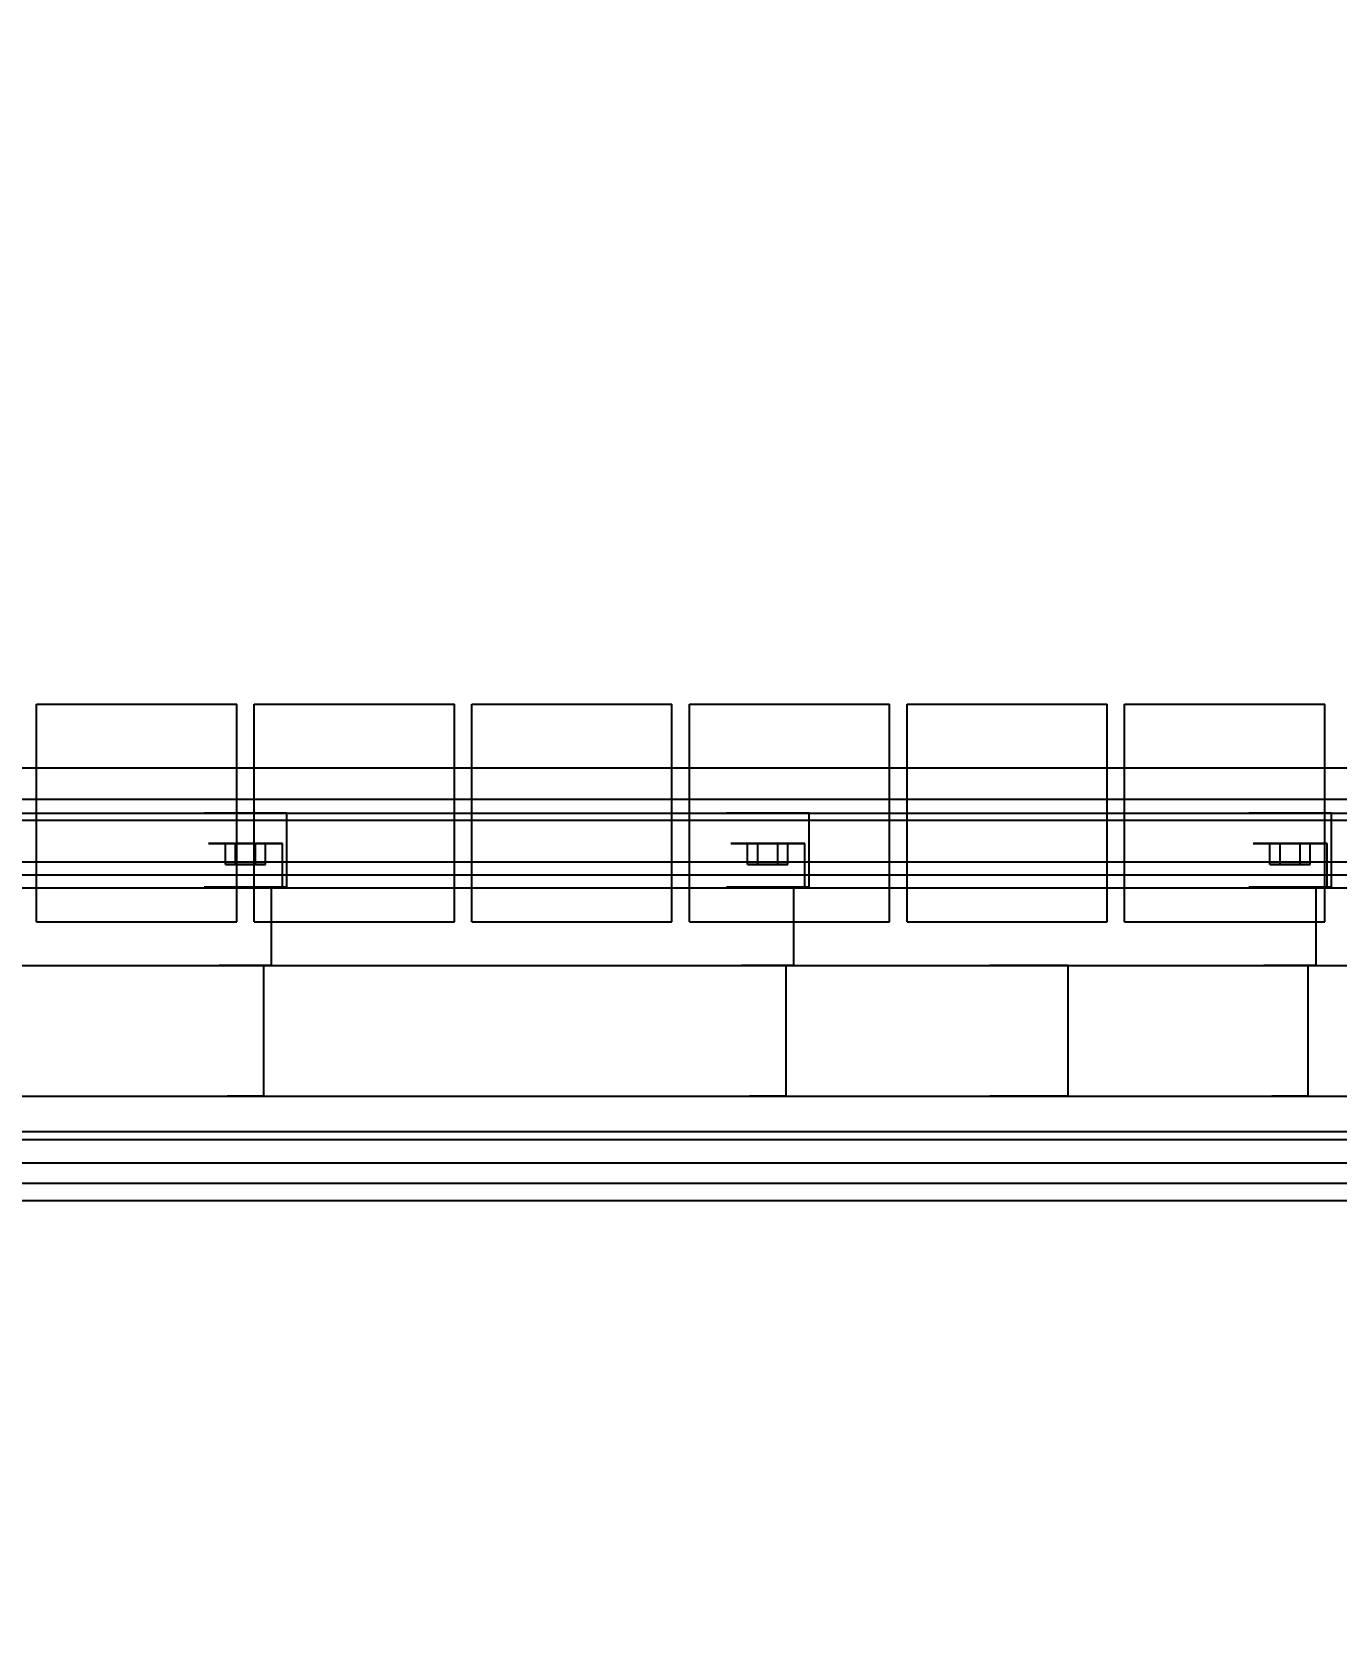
# Model space of a CAD drawing. Header units: millimetres. Extents: x -201 to 3037, y -406 to 3230.
# Drawn here: x 430.5 to 580.4, y 1274.4 to 1459.2 of the extents above; entities that cross this region are included whole.
import ezdxf

# ---------------------------------------------------------------- set-up
doc = ezdxf.new("R2010")
doc.units = ezdxf.units.MM
for name, color, linetype in [('DIM', 5, 'Continuous'), ('HIDDEN', 8, 'Continuous'), ('VISIBLE', 7, 'Continuous')]:
    doc.layers.add(name, color=color, linetype=linetype)
doc.styles.add('OpenSansCondensed-Light', font='OpenSansCondensed-Light.ttf')
doc.dimstyles.new('EZDXF', dxfattribs={"dimtxt": 0.25, "dimasz": 0.175, "dimexe": 0.375, "dimexo": 0.125, "dimgap": 0.1, "dimtad": 1, "dimlfac": 100, "dimzin": 12, "dimdsep": 46, "dimtxsty": 'OpenSansCondensed-Light', "dimblk": 'ARCHTICK', "dimcen": 2.5, "dimazin": 3, "dimtfac": 0.5, "dimtmove": 2, "dimatfit": 3})

# ---------------------------------------------------------------- blocks, each defined once
blk = doc.blocks.new('_ARCHTICK')
at = {"color": 0, "linetype": 'BYBLOCK', "const_width": 0.15}
blk.add_lwpolyline([(-0.5, -0.5), (0.5, 0.5)], dxfattribs=at)

msp = doc.modelspace()

# ---------------------------------------------------------------- linework, layer by layer
at = {"layer": 'HIDDEN'}
for points in [[(431, 1357), (431, 1382)], [(431, 1382), (454, 1382)], [(454, 1357), (454, 1382)], [(456, 1357), (456, 1382)], [(456, 1382), (479, 1382)], [(479, 1357), (479, 1382)], [(481, 1357), (481, 1382)], [(481, 1382), (504, 1382)], [(504, 1357), (504, 1382)], [(506, 1357), (506, 1382)], [(506, 1382), (529, 1382)], [(529, 1357), (529, 1382)], [(531, 1357), (531, 1382)], [(531, 1382), (554, 1382)], [(554, 1357), (554, 1382)], [(556, 1357), (556, 1382)], [(556, 1382), (579, 1382)], [(579, 1357), (579, 1382)], [(90, 1374.7), (1140, 1374.7)], [(431, 1374.7), (454, 1374.7)], [(456, 1374.7), (479, 1374.7)], [(481, 1374.7), (504, 1374.7)], [(506, 1374.7), (529, 1374.7)], [(531, 1374.7), (554, 1374.7)], [(556, 1374.7), (579, 1374.7)], [(90, 1371.1), (1140, 1371.1)], [(135, 1369.5), (1195, 1369.5)], [(135, 1369.5), (1195, 1369.5)], [(135, 1369.5), (1195, 1369.5)], [(431, 1371.1), (454, 1371.1)], [(431, 1369.5), (454, 1369.5)], [(459.75, 1369.5), (459.63, 1369.5), (459.28, 1369.5), (458.71, 1369.5), (457.96, 1369.5), (457.06, 1369.5), (456.06, 1369.5), (455, 1369.5), (453.94, 1369.5), (452.94, 1369.5), (452.04, 1369.5), (451.29, 1369.5), (450.72, 1369.5), (450.37, 1369.5), (450.25, 1369.5)], [(450.25, 1369.5), (450.37, 1369.5), (450.72, 1369.5), (451.29, 1369.5), (452.04, 1369.5), (452.94, 1369.5), (453.94, 1369.5), (455, 1369.5), (456.06, 1369.5), (457.06, 1369.5), (457.96, 1369.5), (458.71, 1369.5), (459.28, 1369.5), (459.63, 1369.5), (459.75, 1369.5)], [(459.75, 1369.5), (459.63, 1369.5), (459.28, 1369.5), (458.71, 1369.5), (457.96, 1369.5), (457.06, 1369.5), (456.06, 1369.5), (455, 1369.5), (453.94, 1369.5), (452.94, 1369.5), (452.04, 1369.5), (451.29, 1369.5), (450.72, 1369.5), (450.37, 1369.5), (450.25, 1369.5)], [(450.25, 1369.5), (450.37, 1369.5), (450.72, 1369.5), (451.29, 1369.5), (452.04, 1369.5), (452.94, 1369.5), (453.94, 1369.5), (455, 1369.5), (456.06, 1369.5), (457.06, 1369.5), (457.96, 1369.5), (458.71, 1369.5), (459.28, 1369.5), (459.63, 1369.5), (459.75, 1369.5)], [(456, 1371.1), (479, 1371.1)], [(456, 1369.5), (479, 1369.5)], [(459.75, 1361), (459.75, 1369.5)], [(459.75, 1361), (459.75, 1369.5)], [(481, 1371.1), (504, 1371.1)], [(481, 1369.5), (504, 1369.5)], [(506, 1371.1), (529, 1371.1)], [(506, 1369.5), (529, 1369.5)], [(519.75, 1369.5), (519.63, 1369.5), (519.28, 1369.5), (518.71, 1369.5), (517.96, 1369.5), (517.06, 1369.5), (516.06, 1369.5), (515, 1369.5), (513.94, 1369.5), (512.94, 1369.5), (512.04, 1369.5), (511.29, 1369.5), (510.72, 1369.5), (510.37, 1369.5), (510.25, 1369.5)], [(510.25, 1369.5), (510.37, 1369.5), (510.72, 1369.5), (511.29, 1369.5), (512.04, 1369.5), (512.94, 1369.5), (513.94, 1369.5), (515, 1369.5), (516.06, 1369.5), (517.06, 1369.5), (517.96, 1369.5), (518.71, 1369.5), (519.28, 1369.5), (519.63, 1369.5), (519.75, 1369.5)], [(519.75, 1369.5), (519.63, 1369.5), (519.28, 1369.5), (518.71, 1369.5), (517.96, 1369.5), (517.06, 1369.5), (516.06, 1369.5), (515, 1369.5), (513.94, 1369.5), (512.94, 1369.5), (512.04, 1369.5), (511.29, 1369.5), (510.72, 1369.5), (510.37, 1369.5), (510.25, 1369.5)], [(510.25, 1369.5), (510.37, 1369.5), (510.72, 1369.5), (511.29, 1369.5), (512.04, 1369.5), (512.94, 1369.5), (513.94, 1369.5), (515, 1369.5), (516.06, 1369.5), (517.06, 1369.5), (517.96, 1369.5), (518.71, 1369.5), (519.28, 1369.5), (519.63, 1369.5), (519.75, 1369.5)], [(519.75, 1361), (519.75, 1369.5)], [(519.75, 1361), (519.75, 1369.5)], [(531, 1371.1), (554, 1371.1)], [(531, 1369.5), (554, 1369.5)], [(556, 1371.1), (579, 1371.1)], [(556, 1369.5), (579, 1369.5)], [(579.75, 1369.5), (579.63, 1369.5), (579.28, 1369.5), (578.71, 1369.5), (577.96, 1369.5), (577.06, 1369.5), (576.06, 1369.5), (575, 1369.5), (573.94, 1369.5), (572.94, 1369.5), (572.04, 1369.5), (571.29, 1369.5), (570.72, 1369.5), (570.37, 1369.5), (570.25, 1369.5)], [(570.25, 1369.5), (570.37, 1369.5), (570.72, 1369.5), (571.29, 1369.5), (572.04, 1369.5), (572.94, 1369.5), (573.94, 1369.5), (575, 1369.5), (576.06, 1369.5), (577.06, 1369.5), (577.96, 1369.5), (578.71, 1369.5), (579.28, 1369.5), (579.63, 1369.5), (579.75, 1369.5)], [(579.75, 1369.5), (579.63, 1369.5), (579.28, 1369.5), (578.71, 1369.5), (577.96, 1369.5), (577.06, 1369.5), (576.06, 1369.5), (575, 1369.5), (573.94, 1369.5), (572.94, 1369.5), (572.04, 1369.5), (571.29, 1369.5), (570.72, 1369.5), (570.37, 1369.5), (570.25, 1369.5)], [(570.25, 1369.5), (570.37, 1369.5), (570.72, 1369.5), (571.29, 1369.5), (572.04, 1369.5), (572.94, 1369.5), (573.94, 1369.5), (575, 1369.5), (576.06, 1369.5), (577.06, 1369.5), (577.96, 1369.5), (578.71, 1369.5), (579.28, 1369.5), (579.63, 1369.5), (579.75, 1369.5)], [(579.75, 1361), (579.75, 1369.5)], [(579.75, 1361), (579.75, 1369.5)], [(135, 1368.7), (1195, 1368.7)], [(135, 1368.7), (1195, 1368.7)], [(135, 1368.7), (1195, 1368.7)], [(431, 1368.7), (454, 1368.7)], [(456, 1368.7), (479, 1368.7)], [(481, 1368.7), (504, 1368.7)], [(506, 1368.7), (529, 1368.7)], [(531, 1368.7), (554, 1368.7)], [(556, 1368.7), (579, 1368.7)], [(459.25, 1366), (459.14, 1366), (458.83, 1366), (458.32, 1366), (457.65, 1366), (456.84, 1366), (455.95, 1366), (455, 1366), (454.05, 1366), (453.16, 1366), (452.35, 1366), (451.68, 1366), (451.17, 1366), (450.86, 1366), (450.75, 1366)], [(450.75, 1366), (450.86, 1366), (451.17, 1366), (451.68, 1366), (452.35, 1366), (453.16, 1366), (454.05, 1366), (455, 1366), (455.95, 1366), (456.84, 1366), (457.65, 1366), (458.32, 1366), (458.83, 1366), (459.14, 1366), (459.25, 1366)], [(459.25, 1366), (459.14, 1366), (458.83, 1366), (458.32, 1366), (457.65, 1366), (456.84, 1366), (455.95, 1366), (455, 1366), (454.05, 1366), (453.16, 1366), (452.35, 1366), (451.68, 1366), (451.17, 1366), (450.86, 1366), (450.75, 1366)], [(450.75, 1366), (450.86, 1366), (451.17, 1366), (451.68, 1366), (452.35, 1366), (453.16, 1366), (454.05, 1366), (455, 1366), (455.95, 1366), (456.84, 1366), (457.65, 1366), (458.32, 1366), (458.83, 1366), (459.14, 1366), (459.25, 1366)], [(452.69, 1366), (453.85, 1366)], [(453.85, 1366), (452.69, 1366)], [(452.69, 1363.6), (452.69, 1366)], [(452.69, 1366), (453.85, 1366)], [(453.85, 1366), (452.69, 1366)], [(452.69, 1363.6), (452.69, 1366)], [(453.85, 1366), (456.15, 1366)], [(456.15, 1366), (453.85, 1366)], [(453.85, 1363.6), (453.85, 1366)], [(453.85, 1363.6), (453.85, 1366)], [(453.85, 1366), (456.15, 1366)], [(456.15, 1366), (453.85, 1366)], [(453.85, 1363.6), (453.85, 1366)], [(453.85, 1363.6), (453.85, 1366)], [(457.31, 1366), (456.15, 1366)], [(456.15, 1366), (457.31, 1366)], [(456.15, 1363.6), (456.15, 1366)], [(456.15, 1363.6), (456.15, 1366)], [(457.31, 1366), (456.15, 1366)], [(456.15, 1366), (457.31, 1366)], [(456.15, 1363.6), (456.15, 1366)], [(456.15, 1363.6), (456.15, 1366)], [(457.31, 1363.6), (457.31, 1366)], [(457.31, 1363.6), (457.31, 1366)], [(459.25, 1361), (459.25, 1366)], [(459.25, 1361), (459.25, 1366)], [(519.25, 1366), (519.14, 1366), (518.83, 1366), (518.32, 1366), (517.65, 1366), (516.84, 1366), (515.95, 1366), (515, 1366), (514.05, 1366), (513.16, 1366), (512.35, 1366), (511.68, 1366), (511.17, 1366), (510.86, 1366), (510.75, 1366)], [(510.75, 1366), (510.86, 1366), (511.17, 1366), (511.68, 1366), (512.35, 1366), (513.16, 1366), (514.05, 1366), (515, 1366), (515.95, 1366), (516.84, 1366), (517.65, 1366), (518.32, 1366), (518.83, 1366), (519.14, 1366), (519.25, 1366)], [(519.25, 1366), (519.14, 1366), (518.83, 1366), (518.32, 1366), (517.65, 1366), (516.84, 1366), (515.95, 1366), (515, 1366), (514.05, 1366), (513.16, 1366), (512.35, 1366), (511.68, 1366), (511.17, 1366), (510.86, 1366), (510.75, 1366)], [(510.75, 1366), (510.86, 1366), (511.17, 1366), (511.68, 1366), (512.35, 1366), (513.16, 1366), (514.05, 1366), (515, 1366), (515.95, 1366), (516.84, 1366), (517.65, 1366), (518.32, 1366), (518.83, 1366), (519.14, 1366), (519.25, 1366)], [(512.69, 1366), (513.85, 1366)], [(513.85, 1366), (512.69, 1366)], [(512.69, 1363.6), (512.69, 1366)], [(512.69, 1366), (513.85, 1366)], [(513.85, 1366), (512.69, 1366)], [(512.69, 1363.6), (512.69, 1366)], [(513.85, 1366), (516.15, 1366)], [(516.15, 1366), (513.85, 1366)], [(513.85, 1363.6), (513.85, 1366)], [(513.85, 1363.6), (513.85, 1366)], [(513.85, 1366), (516.15, 1366)], [(516.15, 1366), (513.85, 1366)], [(513.85, 1363.6), (513.85, 1366)], [(513.85, 1363.6), (513.85, 1366)], [(517.31, 1366), (516.15, 1366)], [(516.15, 1366), (517.31, 1366)], [(516.15, 1363.6), (516.15, 1366)], [(516.15, 1363.6), (516.15, 1366)], [(517.31, 1366), (516.15, 1366)], [(516.15, 1366), (517.31, 1366)], [(516.15, 1363.6), (516.15, 1366)], [(516.15, 1363.6), (516.15, 1366)], [(517.31, 1363.6), (517.31, 1366)], [(517.31, 1363.6), (517.31, 1366)], [(519.25, 1361), (519.25, 1366)], [(519.25, 1361), (519.25, 1366)], [(579.25, 1366), (579.14, 1366), (578.83, 1366), (578.32, 1366), (577.65, 1366), (576.84, 1366), (575.95, 1366), (575, 1366), (574.05, 1366), (573.16, 1366), (572.35, 1366), (571.68, 1366), (571.17, 1366), (570.86, 1366), (570.75, 1366)], [(570.75, 1366), (570.86, 1366), (571.17, 1366), (571.68, 1366), (572.35, 1366), (573.16, 1366), (574.05, 1366), (575, 1366), (575.95, 1366), (576.84, 1366), (577.65, 1366), (578.32, 1366), (578.83, 1366), (579.14, 1366), (579.25, 1366)], [(579.25, 1366), (579.14, 1366), (578.83, 1366), (578.32, 1366), (577.65, 1366), (576.84, 1366), (575.95, 1366), (575, 1366), (574.05, 1366), (573.16, 1366), (572.35, 1366), (571.68, 1366), (571.17, 1366), (570.86, 1366), (570.75, 1366)], [(570.75, 1366), (570.86, 1366), (571.17, 1366), (571.68, 1366), (572.35, 1366), (573.16, 1366), (574.05, 1366), (575, 1366), (575.95, 1366), (576.84, 1366), (577.65, 1366), (578.32, 1366), (578.83, 1366), (579.14, 1366), (579.25, 1366)], [(572.69, 1366), (573.85, 1366)], [(573.85, 1366), (572.69, 1366)], [(572.69, 1363.6), (572.69, 1366)], [(572.69, 1366), (573.85, 1366)], [(573.85, 1366), (572.69, 1366)], [(572.69, 1363.6), (572.69, 1366)], [(573.85, 1366), (576.15, 1366)], [(576.15, 1366), (573.85, 1366)], [(573.85, 1363.6), (573.85, 1366)], [(573.85, 1363.6), (573.85, 1366)], [(573.85, 1366), (576.15, 1366)], [(576.15, 1366), (573.85, 1366)], [(573.85, 1363.6), (573.85, 1366)], [(573.85, 1363.6), (573.85, 1366)], [(577.31, 1366), (576.15, 1366)], [(576.15, 1366), (577.31, 1366)], [(576.15, 1363.6), (576.15, 1366)], [(576.15, 1363.6), (576.15, 1366)], [(577.31, 1366), (576.15, 1366)], [(576.15, 1366), (577.31, 1366)], [(576.15, 1363.6), (576.15, 1366)], [(576.15, 1363.6), (576.15, 1366)], [(577.31, 1363.6), (577.31, 1366)], [(577.31, 1363.6), (577.31, 1366)], [(579.25, 1361), (579.25, 1366)], [(579.25, 1361), (579.25, 1366)], [(135, 1363.9), (1195, 1363.9)], [(135, 1363.9), (1195, 1363.9)], [(135, 1363.9), (1195, 1363.9)], [(431, 1363.9), (454, 1363.9)], [(456, 1363.9), (479, 1363.9)], [(481, 1363.9), (504, 1363.9)], [(506, 1363.9), (529, 1363.9)], [(531, 1363.9), (554, 1363.9)], [(556, 1363.9), (579, 1363.9)], [(135, 1362.4), (1195, 1362.4)], [(135, 1362.4), (1195, 1362.4)], [(135, 1362.4), (1195, 1362.4)], [(431, 1362.4), (454, 1362.4)], [(453.85, 1363.6), (452.69, 1363.6)], [(452.69, 1363.6), (453.85, 1363.6)], [(453.85, 1363.6), (452.69, 1363.6)], [(452.69, 1363.6), (453.85, 1363.6)], [(456.15, 1363.6), (453.85, 1363.6)], [(453.85, 1363.6), (456.15, 1363.6)], [(456.15, 1363.6), (453.85, 1363.6)], [(453.85, 1363.6), (456.15, 1363.6)], [(456, 1362.4), (479, 1362.4)], [(456.15, 1363.6), (457.31, 1363.6)], [(457.31, 1363.6), (456.15, 1363.6)], [(456.15, 1363.6), (457.31, 1363.6)], [(457.31, 1363.6), (456.15, 1363.6)], [(481, 1362.4), (504, 1362.4)], [(506, 1362.4), (529, 1362.4)], [(513.85, 1363.6), (512.69, 1363.6)], [(512.69, 1363.6), (513.85, 1363.6)], [(513.85, 1363.6), (512.69, 1363.6)], [(512.69, 1363.6), (513.85, 1363.6)], [(516.15, 1363.6), (513.85, 1363.6)], [(513.85, 1363.6), (516.15, 1363.6)], [(516.15, 1363.6), (513.85, 1363.6)], [(513.85, 1363.6), (516.15, 1363.6)], [(516.15, 1363.6), (517.31, 1363.6)], [(517.31, 1363.6), (516.15, 1363.6)], [(516.15, 1363.6), (517.31, 1363.6)], [(517.31, 1363.6), (516.15, 1363.6)], [(531, 1362.4), (554, 1362.4)], [(556, 1362.4), (579, 1362.4)], [(573.85, 1363.6), (572.69, 1363.6)], [(572.69, 1363.6), (573.85, 1363.6)], [(573.85, 1363.6), (572.69, 1363.6)], [(572.69, 1363.6), (573.85, 1363.6)], [(576.15, 1363.6), (573.85, 1363.6)], [(573.85, 1363.6), (576.15, 1363.6)], [(576.15, 1363.6), (573.85, 1363.6)], [(573.85, 1363.6), (576.15, 1363.6)], [(576.15, 1363.6), (577.31, 1363.6)], [(577.31, 1363.6), (576.15, 1363.6)], [(576.15, 1363.6), (577.31, 1363.6)], [(577.31, 1363.6), (576.15, 1363.6)], [(135, 1360.9), (1195, 1360.9)], [(135, 1360.9), (1195, 1360.9)], [(135, 1360.9), (1195, 1360.9)], [(431, 1360.9), (454, 1360.9)], [(459.75, 1361), (459.63, 1361), (459.28, 1361), (458.71, 1361), (457.96, 1361), (457.06, 1361), (456.06, 1361), (455, 1361), (453.94, 1361), (452.94, 1361), (452.04, 1361), (451.29, 1361), (450.72, 1361), (450.37, 1361), (450.25, 1361)], [(450.25, 1361), (450.37, 1361), (450.72, 1361), (451.29, 1361), (452.04, 1361), (452.94, 1361), (453.94, 1361), (455, 1361), (456.06, 1361), (457.06, 1361), (457.96, 1361), (458.71, 1361), (459.28, 1361), (459.63, 1361), (459.75, 1361)], [(459.75, 1361), (459.63, 1361), (459.28, 1361), (458.71, 1361), (457.96, 1361), (457.06, 1361), (456.06, 1361), (455, 1361), (453.94, 1361), (452.94, 1361), (452.04, 1361), (451.29, 1361), (450.72, 1361), (450.37, 1361), (450.25, 1361)], [(450.25, 1361), (450.37, 1361), (450.72, 1361), (451.29, 1361), (452.04, 1361), (452.94, 1361), (453.94, 1361), (455, 1361), (456.06, 1361), (457.06, 1361), (457.96, 1361), (458.71, 1361), (459.28, 1361), (459.63, 1361), (459.75, 1361)], [(459.25, 1361), (459.14, 1361), (458.83, 1361), (458.32, 1361), (457.65, 1361), (456.84, 1361), (455.95, 1361), (455, 1361), (454.05, 1361), (453.16, 1361), (452.35, 1361), (451.68, 1361), (451.17, 1361), (450.86, 1361), (450.75, 1361)], [(450.75, 1361), (450.86, 1361), (451.17, 1361), (451.68, 1361), (452.35, 1361), (453.16, 1361), (454.05, 1361), (455, 1361), (455.95, 1361), (456.84, 1361), (457.65, 1361), (458.32, 1361), (458.83, 1361), (459.14, 1361), (459.25, 1361)], [(459.25, 1361), (459.14, 1361), (458.83, 1361), (458.32, 1361), (457.65, 1361), (456.84, 1361), (455.95, 1361), (455, 1361), (454.05, 1361), (453.16, 1361), (452.35, 1361), (451.68, 1361), (451.17, 1361), (450.86, 1361), (450.75, 1361)], [(450.75, 1361), (450.86, 1361), (451.17, 1361), (451.68, 1361), (452.35, 1361), (453.16, 1361), (454.05, 1361), (455, 1361), (455.95, 1361), (456.84, 1361), (457.65, 1361), (458.32, 1361), (458.83, 1361), (459.14, 1361), (459.25, 1361)], [(458, 1361), (457.92, 1361), (457.7, 1361), (457.35, 1361), (456.87, 1361), (456.3, 1361), (455.67, 1361), (455, 1361), (454.33, 1361), (453.7, 1361), (453.13, 1361), (452.65, 1361), (452.3, 1361), (452.08, 1361), (452, 1361)], [(452, 1361), (452.08, 1361), (452.3, 1361), (452.65, 1361), (453.13, 1361), (453.7, 1361), (454.33, 1361), (455, 1361), (455.67, 1361), (456.3, 1361), (456.87, 1361), (457.35, 1361), (457.7, 1361), (457.92, 1361), (458, 1361)], [(458, 1361), (457.92, 1361), (457.7, 1361), (457.35, 1361), (456.87, 1361), (456.3, 1361), (455.67, 1361), (455, 1361), (454.33, 1361), (453.7, 1361), (453.13, 1361), (452.65, 1361), (452.3, 1361), (452.08, 1361), (452, 1361)], [(452, 1361), (452.08, 1361), (452.3, 1361), (452.65, 1361), (453.13, 1361), (453.7, 1361), (454.33, 1361), (455, 1361), (455.67, 1361), (456.3, 1361), (456.87, 1361), (457.35, 1361), (457.7, 1361), (457.92, 1361), (458, 1361)], [(456, 1360.9), (479, 1360.9)], [(458, 1352), (458, 1361)], [(458, 1352), (458, 1361)], [(481, 1360.9), (504, 1360.9)], [(506, 1360.9), (529, 1360.9)], [(519.75, 1361), (519.63, 1361), (519.28, 1361), (518.71, 1361), (517.96, 1361), (517.06, 1361), (516.06, 1361), (515, 1361), (513.94, 1361), (512.94, 1361), (512.04, 1361), (511.29, 1361), (510.72, 1361), (510.37, 1361), (510.25, 1361)], [(510.25, 1361), (510.37, 1361), (510.72, 1361), (511.29, 1361), (512.04, 1361), (512.94, 1361), (513.94, 1361), (515, 1361), (516.06, 1361), (517.06, 1361), (517.96, 1361), (518.71, 1361), (519.28, 1361), (519.63, 1361), (519.75, 1361)], [(519.75, 1361), (519.63, 1361), (519.28, 1361), (518.71, 1361), (517.96, 1361), (517.06, 1361), (516.06, 1361), (515, 1361), (513.94, 1361), (512.94, 1361), (512.04, 1361), (511.29, 1361), (510.72, 1361), (510.37, 1361), (510.25, 1361)], [(510.25, 1361), (510.37, 1361), (510.72, 1361), (511.29, 1361), (512.04, 1361), (512.94, 1361), (513.94, 1361), (515, 1361), (516.06, 1361), (517.06, 1361), (517.96, 1361), (518.71, 1361), (519.28, 1361), (519.63, 1361), (519.75, 1361)], [(519.25, 1361), (519.14, 1361), (518.83, 1361), (518.32, 1361), (517.65, 1361), (516.84, 1361), (515.95, 1361), (515, 1361), (514.05, 1361), (513.16, 1361), (512.35, 1361), (511.68, 1361), (511.17, 1361), (510.86, 1361), (510.75, 1361)], [(510.75, 1361), (510.86, 1361), (511.17, 1361), (511.68, 1361), (512.35, 1361), (513.16, 1361), (514.05, 1361), (515, 1361), (515.95, 1361), (516.84, 1361), (517.65, 1361), (518.32, 1361), (518.83, 1361), (519.14, 1361), (519.25, 1361)], [(519.25, 1361), (519.14, 1361), (518.83, 1361), (518.32, 1361), (517.65, 1361), (516.84, 1361), (515.95, 1361), (515, 1361), (514.05, 1361), (513.16, 1361), (512.35, 1361), (511.68, 1361), (511.17, 1361), (510.86, 1361), (510.75, 1361)], [(510.75, 1361), (510.86, 1361), (511.17, 1361), (511.68, 1361), (512.35, 1361), (513.16, 1361), (514.05, 1361), (515, 1361), (515.95, 1361), (516.84, 1361), (517.65, 1361), (518.32, 1361), (518.83, 1361), (519.14, 1361), (519.25, 1361)], [(518, 1361), (517.92, 1361), (517.7, 1361), (517.35, 1361), (516.87, 1361), (516.3, 1361), (515.67, 1361), (515, 1361), (514.33, 1361), (513.7, 1361), (513.13, 1361), (512.65, 1361), (512.3, 1361), (512.08, 1361), (512, 1361)], [(512, 1361), (512.08, 1361), (512.3, 1361), (512.65, 1361), (513.13, 1361), (513.7, 1361), (514.33, 1361), (515, 1361), (515.67, 1361), (516.3, 1361), (516.87, 1361), (517.35, 1361), (517.7, 1361), (517.92, 1361), (518, 1361)], [(518, 1361), (517.92, 1361), (517.7, 1361), (517.35, 1361), (516.87, 1361), (516.3, 1361), (515.67, 1361), (515, 1361), (514.33, 1361), (513.7, 1361), (513.13, 1361), (512.65, 1361), (512.3, 1361), (512.08, 1361), (512, 1361)], [(512, 1361), (512.08, 1361), (512.3, 1361), (512.65, 1361), (513.13, 1361), (513.7, 1361), (514.33, 1361), (515, 1361), (515.67, 1361), (516.3, 1361), (516.87, 1361), (517.35, 1361), (517.7, 1361), (517.92, 1361), (518, 1361)], [(518, 1352), (518, 1361)], [(518, 1352), (518, 1361)], [(531, 1360.9), (554, 1360.9)], [(556, 1360.9), (579, 1360.9)], [(579.75, 1361), (579.63, 1361), (579.28, 1361), (578.71, 1361), (577.96, 1361), (577.06, 1361), (576.06, 1361), (575, 1361), (573.94, 1361), (572.94, 1361), (572.04, 1361), (571.29, 1361), (570.72, 1361), (570.37, 1361), (570.25, 1361)], [(570.25, 1361), (570.37, 1361), (570.72, 1361), (571.29, 1361), (572.04, 1361), (572.94, 1361), (573.94, 1361), (575, 1361), (576.06, 1361), (577.06, 1361), (577.96, 1361), (578.71, 1361), (579.28, 1361), (579.63, 1361), (579.75, 1361)], [(579.75, 1361), (579.63, 1361), (579.28, 1361), (578.71, 1361), (577.96, 1361), (577.06, 1361), (576.06, 1361), (575, 1361), (573.94, 1361), (572.94, 1361), (572.04, 1361), (571.29, 1361), (570.72, 1361), (570.37, 1361), (570.25, 1361)], [(570.25, 1361), (570.37, 1361), (570.72, 1361), (571.29, 1361), (572.04, 1361), (572.94, 1361), (573.94, 1361), (575, 1361), (576.06, 1361), (577.06, 1361), (577.96, 1361), (578.71, 1361), (579.28, 1361), (579.63, 1361), (579.75, 1361)], [(579.25, 1361), (579.14, 1361), (578.83, 1361), (578.32, 1361), (577.65, 1361), (576.84, 1361), (575.95, 1361), (575, 1361), (574.05, 1361), (573.16, 1361), (572.35, 1361), (571.68, 1361), (571.17, 1361), (570.86, 1361), (570.75, 1361)], [(570.75, 1361), (570.86, 1361), (571.17, 1361), (571.68, 1361), (572.35, 1361), (573.16, 1361), (574.05, 1361), (575, 1361), (575.95, 1361), (576.84, 1361), (577.65, 1361), (578.32, 1361), (578.83, 1361), (579.14, 1361), (579.25, 1361)], [(579.25, 1361), (579.14, 1361), (578.83, 1361), (578.32, 1361), (577.65, 1361), (576.84, 1361), (575.95, 1361), (575, 1361), (574.05, 1361), (573.16, 1361), (572.35, 1361), (571.68, 1361), (571.17, 1361), (570.86, 1361), (570.75, 1361)], [(570.75, 1361), (570.86, 1361), (571.17, 1361), (571.68, 1361), (572.35, 1361), (573.16, 1361), (574.05, 1361), (575, 1361), (575.95, 1361), (576.84, 1361), (577.65, 1361), (578.32, 1361), (578.83, 1361), (579.14, 1361), (579.25, 1361)], [(578, 1361), (577.92, 1361), (577.7, 1361), (577.35, 1361), (576.87, 1361), (576.3, 1361), (575.67, 1361), (575, 1361), (574.33, 1361), (573.7, 1361), (573.13, 1361), (572.65, 1361), (572.3, 1361), (572.08, 1361), (572, 1361)], [(572, 1361), (572.08, 1361), (572.3, 1361), (572.65, 1361), (573.13, 1361), (573.7, 1361), (574.33, 1361), (575, 1361), (575.67, 1361), (576.3, 1361), (576.87, 1361), (577.35, 1361), (577.7, 1361), (577.92, 1361), (578, 1361)], [(578, 1361), (577.92, 1361), (577.7, 1361), (577.35, 1361), (576.87, 1361), (576.3, 1361), (575.67, 1361), (575, 1361), (574.33, 1361), (573.7, 1361), (573.13, 1361), (572.65, 1361), (572.3, 1361), (572.08, 1361), (572, 1361)], [(572, 1361), (572.08, 1361), (572.3, 1361), (572.65, 1361), (573.13, 1361), (573.7, 1361), (574.33, 1361), (575, 1361), (575.67, 1361), (576.3, 1361), (576.87, 1361), (577.35, 1361), (577.7, 1361), (577.92, 1361), (578, 1361)], [(578, 1352), (578, 1361)], [(578, 1352), (578, 1361)], [(431, 1357), (454, 1357)], [(456, 1357), (479, 1357)], [(481, 1357), (504, 1357)], [(506, 1357), (529, 1357)], [(531, 1357), (554, 1357)], [(556, 1357), (579, 1357)], [(135, 1352), (1195, 1352)], [(135, 1352), (1195, 1352)], [(135, 1352), (1195, 1352)], [(135, 1352), (1195, 1352)], [(135, 1352), (1195, 1352)], [(135, 1352), (1195, 1352)], [(135, 1352), (1195, 1352)], [(458, 1352), (457.92, 1352), (457.7, 1352), (457.35, 1352), (456.87, 1352), (456.3, 1352), (455.67, 1352), (455, 1352), (454.33, 1352), (453.7, 1352), (453.13, 1352), (452.65, 1352), (452.3, 1352), (452.08, 1352), (452, 1352)], [(452, 1352), (452.08, 1352), (452.3, 1352), (452.65, 1352), (453.13, 1352), (453.7, 1352), (454.33, 1352), (455, 1352), (455.67, 1352), (456.3, 1352), (456.87, 1352), (457.35, 1352), (457.7, 1352), (457.92, 1352), (458, 1352)], [(458, 1352), (457.92, 1352), (457.7, 1352), (457.35, 1352), (456.87, 1352), (456.3, 1352), (455.67, 1352), (455, 1352), (454.33, 1352), (453.7, 1352), (453.13, 1352), (452.65, 1352), (452.3, 1352), (452.08, 1352), (452, 1352)], [(452, 1352), (452.08, 1352), (452.3, 1352), (452.65, 1352), (453.13, 1352), (453.7, 1352), (454.33, 1352), (455, 1352), (455.67, 1352), (456.3, 1352), (456.87, 1352), (457.35, 1352), (457.7, 1352), (457.92, 1352), (458, 1352)], [(457.1, 1352), (457.05, 1352), (456.89, 1352), (456.64, 1352), (456.31, 1352), (455.91, 1352), (455.47, 1352), (455, 1352), (454.53, 1352), (454.09, 1352), (453.69, 1352), (453.36, 1352), (453.11, 1352), (452.95, 1352), (452.9, 1352)], [(452.9, 1352), (452.95, 1352), (453.11, 1352), (453.36, 1352), (453.69, 1352), (454.09, 1352), (454.53, 1352), (455, 1352), (455.47, 1352), (455.91, 1352), (456.31, 1352), (456.64, 1352), (456.89, 1352), (457.05, 1352), (457.1, 1352)], [(457.1, 1352), (457.05, 1352), (456.89, 1352), (456.64, 1352), (456.31, 1352), (455.91, 1352), (455.47, 1352), (455, 1352), (454.53, 1352), (454.09, 1352), (453.69, 1352), (453.36, 1352), (453.11, 1352), (452.95, 1352), (452.9, 1352)], [(452.9, 1352), (452.95, 1352), (453.11, 1352), (453.36, 1352), (453.69, 1352), (454.09, 1352), (454.53, 1352), (455, 1352), (455.47, 1352), (455.91, 1352), (456.31, 1352), (456.64, 1352), (456.89, 1352), (457.05, 1352), (457.1, 1352)], [(457.1, 1337), (457.1, 1352)], [(457.1, 1337), (457.1, 1352)], [(518, 1352), (517.92, 1352), (517.7, 1352), (517.35, 1352), (516.87, 1352), (516.3, 1352), (515.67, 1352), (515, 1352), (514.33, 1352), (513.7, 1352), (513.13, 1352), (512.65, 1352), (512.3, 1352), (512.08, 1352), (512, 1352)], [(512, 1352), (512.08, 1352), (512.3, 1352), (512.65, 1352), (513.13, 1352), (513.7, 1352), (514.33, 1352), (515, 1352), (515.67, 1352), (516.3, 1352), (516.87, 1352), (517.35, 1352), (517.7, 1352), (517.92, 1352), (518, 1352)], [(518, 1352), (517.92, 1352), (517.7, 1352), (517.35, 1352), (516.87, 1352), (516.3, 1352), (515.67, 1352), (515, 1352), (514.33, 1352), (513.7, 1352), (513.13, 1352), (512.65, 1352), (512.3, 1352), (512.08, 1352), (512, 1352)], [(512, 1352), (512.08, 1352), (512.3, 1352), (512.65, 1352), (513.13, 1352), (513.7, 1352), (514.33, 1352), (515, 1352), (515.67, 1352), (516.3, 1352), (516.87, 1352), (517.35, 1352), (517.7, 1352), (517.92, 1352), (518, 1352)], [(517.1, 1352), (517.05, 1352), (516.89, 1352), (516.64, 1352), (516.31, 1352), (515.91, 1352), (515.47, 1352), (515, 1352), (514.53, 1352), (514.09, 1352), (513.69, 1352), (513.36, 1352), (513.11, 1352), (512.95, 1352), (512.9, 1352)], [(512.9, 1352), (512.95, 1352), (513.11, 1352), (513.36, 1352), (513.69, 1352), (514.09, 1352), (514.53, 1352), (515, 1352), (515.47, 1352), (515.91, 1352), (516.31, 1352), (516.64, 1352), (516.89, 1352), (517.05, 1352), (517.1, 1352)], [(517.1, 1352), (517.05, 1352), (516.89, 1352), (516.64, 1352), (516.31, 1352), (515.91, 1352), (515.47, 1352), (515, 1352), (514.53, 1352), (514.09, 1352), (513.69, 1352), (513.36, 1352), (513.11, 1352), (512.95, 1352), (512.9, 1352)], [(512.9, 1352), (512.95, 1352), (513.11, 1352), (513.36, 1352), (513.69, 1352), (514.09, 1352), (514.53, 1352), (515, 1352), (515.47, 1352), (515.91, 1352), (516.31, 1352), (516.64, 1352), (516.89, 1352), (517.05, 1352), (517.1, 1352)], [(517.1, 1337), (517.1, 1352)], [(517.1, 1337), (517.1, 1352)], [(549.5, 1352), (549.39, 1352), (549.05, 1352), (548.52, 1352), (547.81, 1352), (546.95, 1352), (546, 1352), (545, 1352), (544, 1352), (543.05, 1352), (542.19, 1352), (541.48, 1352), (540.95, 1352), (540.61, 1352), (540.5, 1352)], [(540.5, 1352), (540.61, 1352), (540.95, 1352), (541.48, 1352), (542.19, 1352), (543.05, 1352), (544, 1352), (545, 1352), (546, 1352), (546.95, 1352), (547.81, 1352), (548.52, 1352), (549.05, 1352), (549.39, 1352), (549.5, 1352)], [(549.5, 1352), (549.39, 1352), (549.05, 1352), (548.52, 1352), (547.81, 1352), (546.95, 1352), (546, 1352), (545, 1352), (544, 1352), (543.05, 1352), (542.19, 1352), (541.48, 1352), (540.95, 1352), (540.61, 1352), (540.5, 1352)], [(540.5, 1352), (540.61, 1352), (540.95, 1352), (541.48, 1352), (542.19, 1352), (543.05, 1352), (544, 1352), (545, 1352), (546, 1352), (546.95, 1352), (547.81, 1352), (548.52, 1352), (549.05, 1352), (549.39, 1352), (549.5, 1352)], [(549.5, 1352), (549.39, 1352), (549.05, 1352), (548.52, 1352), (547.81, 1352), (546.95, 1352), (546, 1352), (545, 1352), (544, 1352), (543.05, 1352), (542.19, 1352), (541.48, 1352), (540.95, 1352), (540.61, 1352), (540.5, 1352)], [(540.5, 1352), (540.61, 1352), (540.95, 1352), (541.48, 1352), (542.19, 1352), (543.05, 1352), (544, 1352), (545, 1352), (546, 1352), (546.95, 1352), (547.81, 1352), (548.52, 1352), (549.05, 1352), (549.39, 1352), (549.5, 1352)], [(549.5, 1352), (549.39, 1352), (549.05, 1352), (548.52, 1352), (547.81, 1352), (546.95, 1352), (546, 1352), (545, 1352), (544, 1352), (543.05, 1352), (542.19, 1352), (541.48, 1352), (540.95, 1352), (540.61, 1352), (540.5, 1352)], [(540.5, 1352), (540.61, 1352), (540.95, 1352), (541.48, 1352), (542.19, 1352), (543.05, 1352), (544, 1352), (545, 1352), (546, 1352), (546.95, 1352), (547.81, 1352), (548.52, 1352), (549.05, 1352), (549.39, 1352), (549.5, 1352)], [(549.5, 1337), (549.5, 1352)], [(549.5, 1337), (549.5, 1352)], [(549.5, 1337), (549.5, 1352)], [(549.5, 1337), (549.5, 1352)], [(578, 1352), (577.92, 1352), (577.7, 1352), (577.35, 1352), (576.87, 1352), (576.3, 1352), (575.67, 1352), (575, 1352), (574.33, 1352), (573.7, 1352), (573.13, 1352), (572.65, 1352), (572.3, 1352), (572.08, 1352), (572, 1352)], [(572, 1352), (572.08, 1352), (572.3, 1352), (572.65, 1352), (573.13, 1352), (573.7, 1352), (574.33, 1352), (575, 1352), (575.67, 1352), (576.3, 1352), (576.87, 1352), (577.35, 1352), (577.7, 1352), (577.92, 1352), (578, 1352)], [(578, 1352), (577.92, 1352), (577.7, 1352), (577.35, 1352), (576.87, 1352), (576.3, 1352), (575.67, 1352), (575, 1352), (574.33, 1352), (573.7, 1352), (573.13, 1352), (572.65, 1352), (572.3, 1352), (572.08, 1352), (572, 1352)], [(572, 1352), (572.08, 1352), (572.3, 1352), (572.65, 1352), (573.13, 1352), (573.7, 1352), (574.33, 1352), (575, 1352), (575.67, 1352), (576.3, 1352), (576.87, 1352), (577.35, 1352), (577.7, 1352), (577.92, 1352), (578, 1352)], [(577.1, 1352), (577.05, 1352), (576.89, 1352), (576.64, 1352), (576.31, 1352), (575.91, 1352), (575.47, 1352), (575, 1352), (574.53, 1352), (574.09, 1352), (573.69, 1352), (573.36, 1352), (573.11, 1352), (572.95, 1352), (572.9, 1352)], [(572.9, 1352), (572.95, 1352), (573.11, 1352), (573.36, 1352), (573.69, 1352), (574.09, 1352), (574.53, 1352), (575, 1352), (575.47, 1352), (575.91, 1352), (576.31, 1352), (576.64, 1352), (576.89, 1352), (577.05, 1352), (577.1, 1352)], [(577.1, 1352), (577.05, 1352), (576.89, 1352), (576.64, 1352), (576.31, 1352), (575.91, 1352), (575.47, 1352), (575, 1352), (574.53, 1352), (574.09, 1352), (573.69, 1352), (573.36, 1352), (573.11, 1352), (572.95, 1352), (572.9, 1352)], [(572.9, 1352), (572.95, 1352), (573.11, 1352), (573.36, 1352), (573.69, 1352), (574.09, 1352), (574.53, 1352), (575, 1352), (575.47, 1352), (575.91, 1352), (576.31, 1352), (576.64, 1352), (576.89, 1352), (577.05, 1352), (577.1, 1352)], [(577.1, 1337), (577.1, 1352)], [(577.1, 1337), (577.1, 1352)], [(10, 1337), (1230, 1337)], [(10, 1337), (1230, 1337)], [(10, 1337), (1230, 1337)], [(135, 1337), (1195, 1337)], [(135, 1337), (1195, 1337)], [(135, 1337), (1195, 1337)], [(135, 1337), (1195, 1337)], [(457.1, 1337), (457.05, 1337), (456.89, 1337), (456.64, 1337), (456.31, 1337), (455.91, 1337), (455.47, 1337), (455, 1337), (454.53, 1337), (454.09, 1337), (453.69, 1337), (453.36, 1337), (453.11, 1337), (452.95, 1337), (452.9, 1337)], [(452.9, 1337), (452.95, 1337), (453.11, 1337), (453.36, 1337), (453.69, 1337), (454.09, 1337), (454.53, 1337), (455, 1337), (455.47, 1337), (455.91, 1337), (456.31, 1337), (456.64, 1337), (456.89, 1337), (457.05, 1337), (457.1, 1337)], [(457.1, 1337), (457.05, 1337), (456.89, 1337), (456.64, 1337), (456.31, 1337), (455.91, 1337), (455.47, 1337), (455, 1337), (454.53, 1337), (454.09, 1337), (453.69, 1337), (453.36, 1337), (453.11, 1337), (452.95, 1337), (452.9, 1337)], [(452.9, 1337), (452.95, 1337), (453.11, 1337), (453.36, 1337), (453.69, 1337), (454.09, 1337), (454.53, 1337), (455, 1337), (455.47, 1337), (455.91, 1337), (456.31, 1337), (456.64, 1337), (456.89, 1337), (457.05, 1337), (457.1, 1337)], [(517.1, 1337), (517.05, 1337), (516.89, 1337), (516.64, 1337), (516.31, 1337), (515.91, 1337), (515.47, 1337), (515, 1337), (514.53, 1337), (514.09, 1337), (513.69, 1337), (513.36, 1337), (513.11, 1337), (512.95, 1337), (512.9, 1337)], [(512.9, 1337), (512.95, 1337), (513.11, 1337), (513.36, 1337), (513.69, 1337), (514.09, 1337), (514.53, 1337), (515, 1337), (515.47, 1337), (515.91, 1337), (516.31, 1337), (516.64, 1337), (516.89, 1337), (517.05, 1337), (517.1, 1337)], [(517.1, 1337), (517.05, 1337), (516.89, 1337), (516.64, 1337), (516.31, 1337), (515.91, 1337), (515.47, 1337), (515, 1337), (514.53, 1337), (514.09, 1337), (513.69, 1337), (513.36, 1337), (513.11, 1337), (512.95, 1337), (512.9, 1337)], [(512.9, 1337), (512.95, 1337), (513.11, 1337), (513.36, 1337), (513.69, 1337), (514.09, 1337), (514.53, 1337), (515, 1337), (515.47, 1337), (515.91, 1337), (516.31, 1337), (516.64, 1337), (516.89, 1337), (517.05, 1337), (517.1, 1337)], [(549.5, 1337), (549.39, 1337), (549.05, 1337), (548.52, 1337), (547.81, 1337), (546.95, 1337), (546, 1337), (545, 1337), (544, 1337), (543.05, 1337), (542.19, 1337), (541.48, 1337), (540.95, 1337), (540.61, 1337), (540.5, 1337)], [(540.5, 1337), (540.61, 1337), (540.95, 1337), (541.48, 1337), (542.19, 1337), (543.05, 1337), (544, 1337), (545, 1337), (546, 1337), (546.95, 1337), (547.81, 1337), (548.52, 1337), (549.05, 1337), (549.39, 1337), (549.5, 1337)], [(549.5, 1337), (549.39, 1337), (549.05, 1337), (548.52, 1337), (547.81, 1337), (546.95, 1337), (546, 1337), (545, 1337), (544, 1337), (543.05, 1337), (542.19, 1337), (541.48, 1337), (540.95, 1337), (540.61, 1337), (540.5, 1337)], [(540.5, 1337), (540.61, 1337), (540.95, 1337), (541.48, 1337), (542.19, 1337), (543.05, 1337), (544, 1337), (545, 1337), (546, 1337), (546.95, 1337), (547.81, 1337), (548.52, 1337), (549.05, 1337), (549.39, 1337), (549.5, 1337)], [(549.5, 1337), (549.39, 1337), (549.05, 1337), (548.52, 1337), (547.81, 1337), (546.95, 1337), (546, 1337), (545, 1337), (544, 1337), (543.05, 1337), (542.19, 1337), (541.48, 1337), (540.95, 1337), (540.61, 1337), (540.5, 1337)], [(540.5, 1337), (540.61, 1337), (540.95, 1337), (541.48, 1337), (542.19, 1337), (543.05, 1337), (544, 1337), (545, 1337), (546, 1337), (546.95, 1337), (547.81, 1337), (548.52, 1337), (549.05, 1337), (549.39, 1337), (549.5, 1337)], [(549.5, 1337), (549.39, 1337), (549.05, 1337), (548.52, 1337), (547.81, 1337), (546.95, 1337), (546, 1337), (545, 1337), (544, 1337), (543.05, 1337), (542.19, 1337), (541.48, 1337), (540.95, 1337), (540.61, 1337), (540.5, 1337)], [(540.5, 1337), (540.61, 1337), (540.95, 1337), (541.48, 1337), (542.19, 1337), (543.05, 1337), (544, 1337), (545, 1337), (546, 1337), (546.95, 1337), (547.81, 1337), (548.52, 1337), (549.05, 1337), (549.39, 1337), (549.5, 1337)], [(577.1, 1337), (577.05, 1337), (576.89, 1337), (576.64, 1337), (576.31, 1337), (575.91, 1337), (575.47, 1337), (575, 1337), (574.53, 1337), (574.09, 1337), (573.69, 1337), (573.36, 1337), (573.11, 1337), (572.95, 1337), (572.9, 1337)], [(572.9, 1337), (572.95, 1337), (573.11, 1337), (573.36, 1337), (573.69, 1337), (574.09, 1337), (574.53, 1337), (575, 1337), (575.47, 1337), (575.91, 1337), (576.31, 1337), (576.64, 1337), (576.89, 1337), (577.05, 1337), (577.1, 1337)], [(577.1, 1337), (577.05, 1337), (576.89, 1337), (576.64, 1337), (576.31, 1337), (575.91, 1337), (575.47, 1337), (575, 1337), (574.53, 1337), (574.09, 1337), (573.69, 1337), (573.36, 1337), (573.11, 1337), (572.95, 1337), (572.9, 1337)], [(572.9, 1337), (572.95, 1337), (573.11, 1337), (573.36, 1337), (573.69, 1337), (574.09, 1337), (574.53, 1337), (575, 1337), (575.47, 1337), (575.91, 1337), (576.31, 1337), (576.64, 1337), (576.89, 1337), (577.05, 1337), (577.1, 1337)], [(1140, 1332.9), (90, 1332.9)], [(1140, 1332.9), (90, 1332.9)], [(10, 1332), (1230, 1332)], [(10, 1332), (1230, 1332)], [(10, 1332), (1230, 1332)], [(10, 1332), (1230, 1332)], [(1140, 1329.3), (90, 1329.3)], [(1140, 1329.3), (90, 1329.3)], [(330, 1327), (1210, 1327)], [(330, 1325), (1210, 1325)]]:
    msp.add_lwpolyline(points, dxfattribs=at)
at = {"layer": 'VISIBLE'}
for points in [[(431, 1357), (431, 1382)], [(431, 1382), (454, 1382)], [(454, 1357), (454, 1382)], [(456, 1357), (456, 1382)], [(456, 1382), (479, 1382)], [(479, 1357), (479, 1382)], [(481, 1357), (481, 1382)], [(481, 1382), (504, 1382)], [(504, 1357), (504, 1382)], [(506, 1357), (506, 1382)], [(506, 1382), (529, 1382)], [(529, 1357), (529, 1382)], [(531, 1357), (531, 1382)], [(531, 1382), (554, 1382)], [(554, 1357), (554, 1382)], [(556, 1357), (556, 1382)], [(556, 1382), (579, 1382)], [(579, 1357), (579, 1382)], [(429, 1374.7), (431, 1374.7)], [(454, 1374.7), (456, 1374.7)], [(479, 1374.7), (481, 1374.7)], [(504, 1374.7), (506, 1374.7)], [(529, 1374.7), (531, 1374.7)], [(554, 1374.7), (556, 1374.7)], [(579, 1374.7), (581, 1374.7)], [(429, 1371.1), (431, 1371.1)], [(429, 1369.5), (431, 1369.5)], [(454, 1371.1), (456, 1371.1)], [(454, 1369.5), (456, 1369.5)], [(479, 1371.1), (481, 1371.1)], [(479, 1369.5), (481, 1369.5)], [(504, 1371.1), (506, 1371.1)], [(504, 1369.5), (506, 1369.5)], [(529, 1371.1), (531, 1371.1)], [(529, 1369.5), (531, 1369.5)], [(554, 1371.1), (556, 1371.1)], [(554, 1369.5), (556, 1369.5)], [(579, 1371.1), (581, 1371.1)], [(579, 1369.5), (581, 1369.5)], [(429, 1368.7), (431, 1368.7)], [(454, 1368.7), (456, 1368.7)], [(479, 1368.7), (481, 1368.7)], [(504, 1368.7), (506, 1368.7)], [(529, 1368.7), (531, 1368.7)], [(554, 1368.7), (556, 1368.7)], [(579, 1368.7), (581, 1368.7)], [(429, 1363.9), (431, 1363.9)], [(454, 1363.9), (456, 1363.9)], [(479, 1363.9), (481, 1363.9)], [(504, 1363.9), (506, 1363.9)], [(529, 1363.9), (531, 1363.9)], [(554, 1363.9), (556, 1363.9)], [(579, 1363.9), (581, 1363.9)], [(429, 1362.4), (431, 1362.4)], [(454, 1362.4), (456, 1362.4)], [(479, 1362.4), (481, 1362.4)], [(504, 1362.4), (506, 1362.4)], [(529, 1362.4), (531, 1362.4)], [(554, 1362.4), (556, 1362.4)], [(579, 1362.4), (581, 1362.4)], [(429, 1360.9), (431, 1360.9)], [(454, 1360.9), (456, 1360.9)], [(479, 1360.9), (481, 1360.9)], [(504, 1360.9), (506, 1360.9)], [(529, 1360.9), (531, 1360.9)], [(554, 1360.9), (556, 1360.9)], [(579, 1360.9), (581, 1360.9)], [(431, 1357), (454, 1357)], [(456, 1357), (479, 1357)], [(481, 1357), (504, 1357)], [(506, 1357), (529, 1357)], [(531, 1357), (554, 1357)], [(556, 1357), (579, 1357)], [(135, 1352), (771, 1352)], [(68.5, 1337), (771, 1337)], [(330, 1327), (1210, 1327)], [(330, 1325), (1210, 1325)]]:
    msp.add_lwpolyline(points, dxfattribs=at)

# ---------------------------------------------------------------- dimensions: what is measured, and where the dimension line sits
at = {"layer": 'DIM'}
msp.add_linear_dim(base=(340, 1718), p1=(340, 945), p2=(785, 945), dimstyle='EZDXF', override={"dimtxt": 18, "dimasz": 12, "dimdec": 0, "dimlfac": 1}, dxfattribs=at).render()

doc.saveas('drawing.dxf')
